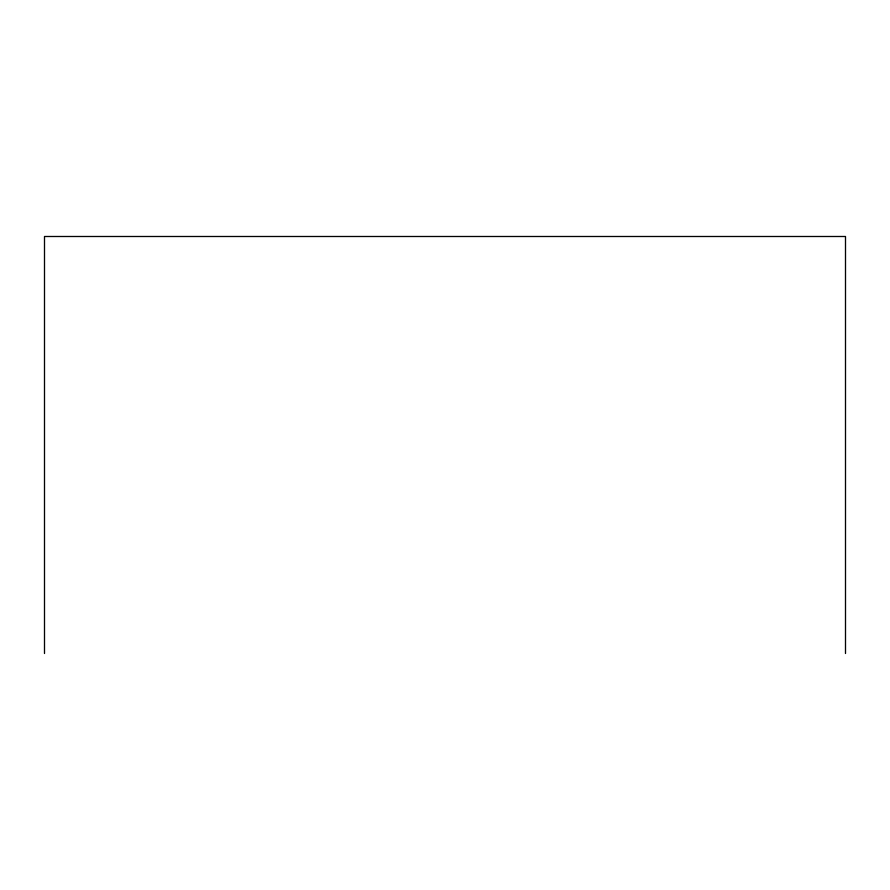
<?xml version="1.0" encoding="UTF-8"?>
<svg xmlns="http://www.w3.org/2000/svg" width="890" height="890" viewBox="0 0 890 890"><rect width="100%" height="100%" fill="white"/><g stroke="black" fill="none" stroke-linecap="round" stroke-linejoin="round"><path stroke-width="1.33" d="M845.5 653.505L845.5 236.495L44.5 236.495L44.5 653.505"/></g></svg>
